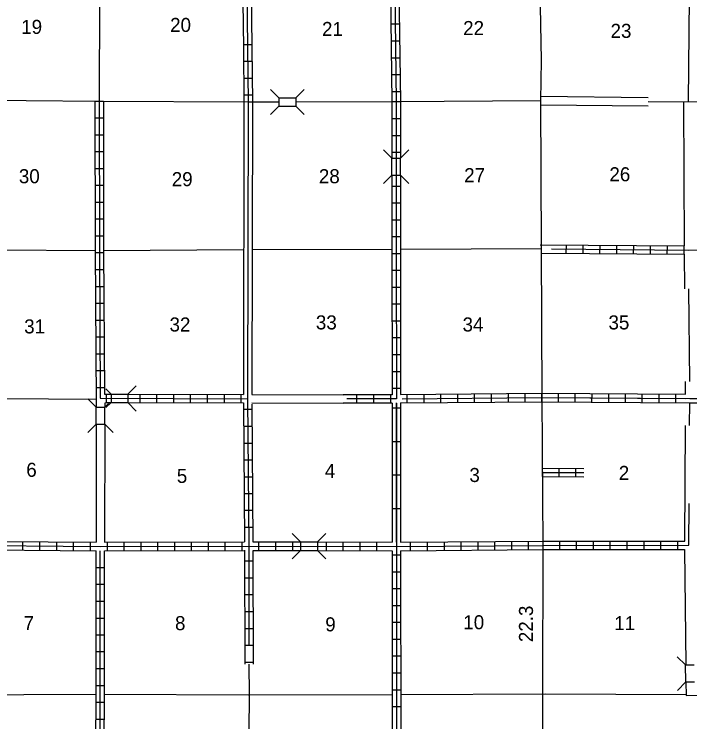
# Model space of a CAD drawing. Extents: x 1356832 to 1861225, y 15916437 to 16327402.
# Drawn here: x 1625983 to 1650040, y 16139114 to 16164312 of the extents above; entities that cross this region are included whole.
import ezdxf

# ---------------------------------------------------------------- set-up
doc = ezdxf.new("R2010")
doc.units = 0
for name, color, linetype in [('L10', 7, 'Continuous'), ('L11', 7, 'Continuous'), ('L13', 7, 'Continuous'), ('L14', 7, 'Continuous'), ('L18', 7, 'Continuous'), ('L28', 7, 'Continuous'), ('L3', 7, 'Continuous'), ('L4', 7, 'Continuous'), ('L8', 7, 'Continuous'), ('L9', 7, 'Continuous')]:
    doc.layers.add(name, color=color, linetype=linetype)

msp = doc.modelspace()

# ---------------------------------------------------------------- linework, layer by layer
at = {"layer": 'L10'}
for p, q in [((1634165, 16161186), (1634144, 16150768)), ((1634466, 16161186), (1634440, 16150768)), ((1634440, 16150768), (1637696, 16150763)), ((1634440, 16150467), (1637695, 16150462))]:
    msp.add_line(p, q, dxfattribs=at)
at = {"layer": 'L11'}
for p, q in [((1628901, 16150488), (1628901, 16150320)), ((1629208, 16150478), (1629208, 16150330)), ((1628901, 16149718), (1628901, 16145509)), ((1629208, 16149718), (1629202, 16145509)), ((1649852, 16145251), (1649899, 16141138)), ((1649899, 16140525), (1649908, 16140051))]:
    msp.add_line(p, q, dxfattribs=at)
for points in [[(1644725, 16161386), (1648553, 16161347)], [(1644725, 16161086), (1648555, 16161050)], [(1649852, 16156059), (1649830, 16161194)], [(1649858, 16154529), (1649848, 16155763)], [(1649890, 16150779), (1649886, 16151228)], [(1649859, 16145552), (1649884, 16149667)]]:
    msp.add_lwpolyline(points, dxfattribs=at)
at = {"layer": 'L13'}
for p, q in [((1629042, 16168909), (1629010, 16161218)), ((1650023, 16166346), (1649982, 16161193)), ((1648554, 16161203), (1656094, 16161151)), ((1623806, 16155922), (1628864, 16155901)), ((1629165, 16155901), (1634150, 16155927)), ((1634451, 16155927), (1639435, 16155943)), ((1644767, 16155950), (1639735, 16155934)), ((1644899, 16140113), (1649910, 16140092))]:
    msp.add_line(p, q, dxfattribs=at)
for points in [[(1650036, 16151229), (1650008, 16154531)], [(1618659, 16150642), (1623785, 16150642), (1628901, 16150605)], [(1650032, 16149667), (1650040, 16150477)], [(1634341, 16141167), (1634350, 16140092), (1634308, 16134759), (1634282, 16129643)], [(1621542, 16140085), (1623743, 16140071), (1628901, 16140103)], [(1629202, 16140103), (1634319, 16140071), (1639440, 16140087)], [(1639741, 16140092), (1644899, 16140113)], [(1649908, 16140051), (1665449, 16140113), (1670522, 16140071)]]:
    msp.add_lwpolyline(points, dxfattribs=at)
at = {"layer": 'L18'}
for p, q in [((1635406, 16161334), (1635111, 16161635)), ((1636008, 16161334), (1636309, 16161635)), ((1635406, 16161334), (1635406, 16161038)), ((1635406, 16161334), (1636008, 16161334)), ((1636008, 16161334), (1636008, 16161038)), ((1635406, 16161038), (1635111, 16160737)), ((1635406, 16161038), (1636008, 16161038)), ((1636008, 16161038), (1636309, 16160737)), ((1639435, 16159179), (1639134, 16159475)), ((1639736, 16159179), (1640031, 16159475)), ((1639435, 16159179), (1639736, 16159179)), ((1639435, 16158578), (1639435, 16159179)), ((1639736, 16158578), (1639736, 16159179)), ((1639435, 16158578), (1639134, 16158277)), ((1639435, 16158578), (1639736, 16158578)), ((1639736, 16158578), (1640031, 16158277)), ((1629435, 16150784), (1629250, 16150969)), ((1630031, 16150784), (1630332, 16151080)), ((1629435, 16150784), (1629435, 16150488)), ((1629435, 16150784), (1630031, 16150784)), ((1630031, 16150784), (1630031, 16150488)), ((1628907, 16150320), (1628611, 16150620)), ((1629208, 16150320), (1629340, 16150452)), ((1629435, 16150488), (1629250, 16150304)), ((1629435, 16150488), (1630031, 16150488)), ((1630031, 16150488), (1630332, 16150177)), ((1628907, 16150320), (1629208, 16150320)), ((1628907, 16149718), (1628907, 16150320)), ((1629208, 16149718), (1629208, 16150320)), ((1628907, 16149718), (1628611, 16149417)), ((1628907, 16149718), (1629208, 16149718)), ((1629208, 16149718), (1629509, 16149417)), ((1636182, 16145520), (1635881, 16145821)), ((1636784, 16145520), (1637085, 16145821)), ((1636182, 16145520), (1636182, 16145219)), ((1636182, 16145520), (1636784, 16145520)), ((1636784, 16145520), (1636784, 16145219)), ((1636182, 16145219), (1635881, 16144918)), ((1636182, 16145219), (1636784, 16145219)), ((1636784, 16145219), (1637085, 16144918)), ((1649889, 16141138), (1649593, 16141428)), ((1649889, 16141138), (1650190, 16141138)), ((1649899, 16140536), (1649889, 16141138)), ((1649899, 16140536), (1649598, 16140229)), ((1649899, 16140536), (1650200, 16140536))]:
    msp.add_line(p, q, dxfattribs=at)
at = {"layer": 'L3'}
msp.add_lwpolyline([(1644709, 16164597), (1644741, 16162659), (1644725, 16161233), (1644752, 16155996), (1644767, 16150663), (1644810, 16145393), (1644799, 16140118), (1644810, 16134833), (1644799, 16129553)], dxfattribs=at)
at = {"layer": 'L4'}
for points in [[(1618669, 16161255), (1623801, 16161260), (1629007, 16161218), (1634319, 16161186), (1635406, 16161186)], [(1636008, 16161186), (1639583, 16161196), (1644725, 16161233)]]:
    msp.add_lwpolyline(points, dxfattribs=at)
at = {"layer": 'L8'}
for p, q in [((1639393, 16163963), (1639693, 16163963)), ((1639398, 16163361), (1639699, 16163361)), ((1634144, 16163118), (1634165, 16161186)), ((1634292, 16163118), (1634319, 16161186)), ((1634440, 16163118), (1634466, 16161186)), ((1639408, 16162759), (1639709, 16162759)), ((1634150, 16162638), (1634451, 16162638)), ((1634150, 16162036), (1634451, 16162036)), ((1639419, 16162163), (1639715, 16162163)), ((1639424, 16161561), (1639725, 16161561)), ((1628859, 16161218), (1629160, 16161218)), ((1634165, 16161434), (1634466, 16161434)), ((1639435, 16161196), (1639736, 16161196)), ((1628859, 16160621), (1629160, 16160621)), ((1639435, 16160594), (1639736, 16160594)), ((1628859, 16160019), (1629160, 16160019)), ((1639435, 16159993), (1639736, 16159993)), ((1628859, 16159417), (1629160, 16159417)), ((1639435, 16159396), (1639736, 16159396)), ((1628859, 16158820), (1629160, 16158820)), ((1628864, 16158218), (1629165, 16158218)), ((1639435, 16158192), (1639736, 16158192)), ((1628864, 16157622), (1629165, 16157622)), ((1639435, 16157595), (1639736, 16157595)), ((1628864, 16157020), (1629165, 16157020)), ((1639435, 16156994), (1639736, 16156994)), ((1628864, 16156418), (1629165, 16156418)), ((1639435, 16156397), (1639736, 16156397)), ((1645633, 16156096), (1645623, 16155795)), ((1646235, 16156096), (1646225, 16155795)), ((1646832, 16156085), (1646827, 16155784)), ((1647434, 16156085), (1647423, 16155784)), ((1648036, 16156080), (1648025, 16155779)), ((1648632, 16156069), (1648627, 16155769)), ((1649234, 16156069), (1649224, 16155769)), ((1649831, 16156059), (1649825, 16155763)), ((1628864, 16155821), (1629165, 16155821)), ((1639435, 16155795), (1639736, 16155795)), ((1628875, 16155219), (1629176, 16155219)), ((1639435, 16155193), (1639736, 16155193)), ((1628875, 16154617), (1629176, 16154617)), ((1639435, 16154596), (1639736, 16154596)), ((1628875, 16154021), (1629176, 16154021)), ((1639435, 16153994), (1639736, 16153994)), ((1628886, 16153419), (1629181, 16153419)), ((1639435, 16153393), (1639736, 16153393)), ((1628886, 16152817), (1629181, 16152817)), ((1639440, 16152796), (1639741, 16152796)), ((1628891, 16152220), (1629192, 16152220)), ((1639440, 16152194), (1639741, 16152194)), ((1628891, 16151618), (1629192, 16151618)), ((1639440, 16151592), (1639741, 16151592)), ((1628901, 16151022), (1629202, 16151022)), ((1639440, 16150995), (1639741, 16150995)), ((1629266, 16150488), (1629266, 16150784)), ((1630470, 16150478), (1630470, 16150779)), ((1631066, 16150478), (1631066, 16150779)), ((1631668, 16150478), (1631668, 16150779)), ((1632265, 16150478), (1632265, 16150779)), ((1632867, 16150478), (1632867, 16150779)), ((1633469, 16150467), (1633469, 16150768)), ((1634065, 16150467), (1634065, 16150768)), ((1638173, 16150763), (1638173, 16150462)), ((1638775, 16150763), (1638775, 16150462)), ((1639377, 16150763), (1639377, 16150462)), ((1639741, 16150768), (1644767, 16150811)), ((1639968, 16150768), (1639968, 16150467)), ((1640567, 16150779), (1640567, 16150478)), ((1641167, 16150779), (1641167, 16150478)), ((1641767, 16150779), (1641767, 16150478)), ((1642365, 16150795), (1642365, 16150494)), ((1642969, 16150800), (1642969, 16150504)), ((1643569, 16150800), (1643569, 16150504)), ((1644169, 16150800), (1644169, 16150504)), ((1644766, 16150511), (1644767, 16150810)), ((1644769, 16150800), (1644769, 16150504)), ((1645362, 16150508), (1645364, 16150806)), ((1645959, 16150504), (1645961, 16150802)), ((1646555, 16150500), (1646557, 16150799)), ((1647152, 16150497), (1647154, 16150795)), ((1647749, 16150493), (1647750, 16150791)), ((1648345, 16150489), (1648347, 16150788)), ((1648942, 16150486), (1648944, 16150784)), ((1649538, 16150482), (1649540, 16150780)), ((1639741, 16150467), (1644767, 16150510)), ((1634144, 16150246), (1634440, 16150246)), ((1634150, 16149644), (1634451, 16149644)), ((1634160, 16149042), (1634451, 16149042)), ((1634160, 16148445), (1634461, 16148445)), ((1644788, 16147848), (1644790, 16148146)), ((1644790, 16148147), (1646264, 16148138)), ((1645384, 16147844), (1645386, 16148143)), ((1645981, 16147841), (1645983, 16148139)), ((1644789, 16147997), (1646263, 16147988)), ((1634165, 16147843), (1634466, 16147843)), ((1644788, 16147847), (1646262, 16147838)), ((1634165, 16147247), (1634466, 16147247)), ((1634176, 16146645), (1634477, 16146645)), ((1634176, 16146043), (1634477, 16146043)), ((1626298, 16145235), (1626298, 16145536)), ((1626900, 16145230), (1626900, 16145525)), ((1627502, 16145219), (1627502, 16145520)), ((1628099, 16145219), (1628099, 16145520)), ((1628701, 16145208), (1628701, 16145509)), ((1629303, 16145208), (1629303, 16145509)), ((1629899, 16145208), (1629899, 16145509)), ((1630501, 16145208), (1630501, 16145509)), ((1631098, 16145208), (1631098, 16145509)), ((1631700, 16145219), (1631700, 16145520)), ((1632302, 16145219), (1632302, 16145520)), ((1632898, 16145219), (1632898, 16145520)), ((1633500, 16145219), (1633500, 16145520)), ((1634102, 16145219), (1634102, 16145520)), ((1634699, 16145219), (1634699, 16145520)), ((1635301, 16145219), (1635301, 16145520)), ((1635903, 16145219), (1635903, 16145520)), ((1637101, 16145208), (1637101, 16145509)), ((1637698, 16145208), (1637698, 16145509)), ((1638300, 16145208), (1638300, 16145509)), ((1638901, 16145208), (1638901, 16145509)), ((1640100, 16145208), (1640100, 16145509)), ((1640702, 16145219), (1640702, 16145520)), ((1641299, 16145219), (1641299, 16145520)), ((1641900, 16145230), (1641900, 16145525)), ((1642502, 16145230), (1642502, 16145525)), ((1643099, 16145235), (1643099, 16145536)), ((1643701, 16145235), (1643701, 16145536)), ((1644297, 16145245), (1644297, 16145546)), ((1645406, 16145245), (1645406, 16145546)), ((1646008, 16145245), (1646008, 16145546)), ((1646610, 16145245), (1646610, 16145546)), ((1647207, 16145245), (1647207, 16145546)), ((1647809, 16145251), (1647809, 16145552)), ((1648410, 16145251), (1648410, 16145552)), ((1649007, 16145251), (1649007, 16145552)), ((1649609, 16145251), (1649609, 16145552)), ((1639440, 16145208), (1639447, 16137069)), ((1639741, 16145208), (1639748, 16137070)), ((1634181, 16144844), (1634482, 16144844)), ((1639440, 16145059), (1639741, 16145059)), ((1628901, 16144612), (1629202, 16144612)), ((1639440, 16144459), (1639741, 16144459)), ((1634181, 16144242), (1634482, 16144242)), ((1628901, 16144010), (1629202, 16144010)), ((1639440, 16143859), (1639741, 16143859)), ((1634181, 16143646), (1634482, 16143646)), ((1628901, 16143413), (1629202, 16143413)), ((1639440, 16143260), (1639741, 16143260)), ((1628901, 16142811), (1629202, 16142811)), ((1634192, 16143044), (1634493, 16143044)), ((1639440, 16142662), (1639741, 16142662)), ((1634189, 16142443), (1634490, 16142443)), ((1628901, 16142209), (1629202, 16142209)), ((1639440, 16142062), (1639741, 16142062)), ((1634192, 16141841), (1634493, 16141841)), ((1628901, 16141613), (1629202, 16141613)), ((1639440, 16141462), (1639741, 16141462)), ((1634192, 16141240), (1634493, 16141240)), ((1628901, 16141011), (1629202, 16141011)), ((1639451, 16140863), (1639752, 16140863)), ((1628901, 16140409), (1629202, 16140409)), ((1639451, 16140259), (1639752, 16140259)), ((1628901, 16139812), (1629202, 16139812)), ((1639451, 16139659), (1639752, 16139659)), ((1628891, 16139210), (1629192, 16139210))]:
    msp.add_line(p, q, dxfattribs=at)
for points in [[(1639556, 16173562), (1639583, 16171572), (1639535, 16166371), (1639519, 16166044), (1639583, 16161196)], [(1639435, 16171419), (1639382, 16166376), (1639366, 16166044), (1639435, 16161196)], [(1639667, 16166218), (1639667, 16166044), (1639736, 16161196)], [(1628859, 16161218), (1628864, 16155937), (1628901, 16150488), (1628907, 16150488)], [(1629007, 16161218), (1629018, 16155937), (1629049, 16150636), (1634292, 16150620), (1634334, 16145367), (1634340, 16141861)], [(1629160, 16161218), (1629165, 16155937), (1629202, 16150784), (1629435, 16150784)], [(1639583, 16161196), (1639583, 16155937), (1639593, 16150610), (1637824, 16150610)], [(1639435, 16161196), (1639435, 16159185)], [(1639736, 16161196), (1639736, 16159185)], [(1639435, 16158567), (1639435, 16155937), (1639440, 16150763), (1637696, 16150763)], [(1639736, 16158578), (1639736, 16155934)], [(1639735, 16155934), (1639741, 16150768)], [(1644709, 16156101), (1649852, 16156059)], [(1645116, 16155953), (1650000, 16155911), (1654540, 16155980), (1655343, 16155911), (1658748, 16155901), (1660174, 16155879), (1665422, 16155901)], [(1644767, 16155800), (1649848, 16155763)], [(1630042, 16150784), (1634144, 16150768)], [(1644766, 16150661), (1649889, 16150629)], [(1644767, 16150811), (1649890, 16150779)], [(1644767, 16150663), (1650042, 16150626), (1655264, 16150626), (1660190, 16150584), (1665417, 16150605), (1670718, 16150568)], [(1629234, 16150488), (1629435, 16150488)], [(1630031, 16150488), (1634144, 16150467), (1634181, 16145525)], [(1634440, 16150420), (1634482, 16145525)], [(1639440, 16150462), (1637695, 16150462)], [(1644767, 16150510), (1650040, 16150477)], [(1650040, 16150478), (1654092, 16150478)], [(1644810, 16145393), (1650000, 16145404), (1650010, 16146887)], [(1618500, 16145346), (1622059, 16145377), (1623775, 16145404), (1629049, 16145362), (1634334, 16145367), (1639598, 16145362), (1644810, 16145393)], [(1618653, 16145494), (1622059, 16145525), (1623775, 16145552), (1628901, 16145509)], [(1629202, 16145509), (1634181, 16145520)], [(1634482, 16145520), (1636182, 16145520)], [(1636800, 16145520), (1639440, 16145509)], [(1639741, 16145509), (1644810, 16145546)], [(1644810, 16145546), (1649859, 16145552)], [(1618653, 16145193), (1622059, 16145230), (1623775, 16145251), (1628901, 16145208)], [(1628886, 16129643), (1628864, 16134559), (1628901, 16140103), (1628901, 16145208)], [(1629033, 16129495), (1629018, 16134559), (1629049, 16140103), (1629049, 16145208)], [(1629181, 16129643), (1629165, 16134559), (1629202, 16140103), (1629202, 16145208)], [(1629202, 16145208), (1634176, 16145219)], [(1634181, 16145230), (1634194, 16141168)], [(1634482, 16145219), (1634495, 16141165)], [(1634493, 16145219), (1636182, 16145219)], [(1636790, 16145219), (1639440, 16145208)], [(1639741, 16145208), (1644810, 16145245)], [(1644810, 16145245), (1649852, 16145251)]]:
    msp.add_lwpolyline(points, dxfattribs=at)
at = {"layer": 'L9'}
for p, q in [((1634144, 16163235), (1634440, 16163235)), ((1634319, 16161186), (1634292, 16150620)), ((1639799, 16150620), (1644767, 16150663)), ((1639440, 16150462), (1639440, 16145509)), ((1639591, 16145509), (1639591, 16150467)), ((1639593, 16150462), (1639598, 16132568)), ((1639741, 16150467), (1639741, 16145509)), ((1639740, 16150282), (1639442, 16150282)), ((1639740, 16149089), (1639442, 16149089)), ((1639740, 16147896), (1639442, 16147896)), ((1639740, 16146703), (1639442, 16146703))]:
    msp.add_line(p, q, dxfattribs=at)
for points in [[(1634282, 16171635), (1634260, 16166387), (1634292, 16163118)], [(1634134, 16171487), (1634107, 16166387), (1634144, 16163118)], [(1634435, 16171487), (1634408, 16166387), (1634440, 16163118)], [(1644766, 16150661), (1650039, 16150628)]]:
    msp.add_lwpolyline(points, dxfattribs=at)

# ---------------------------------------------------------------- texts
at = {"layer": 'L14'}
for s, p in [('19', (1626235, 16163609)), ('30', (1626151, 16158292)), ('31', (1626341, 16152944)), ('6', (1626415, 16147838)), ('7', (1626320, 16142378))]:
    msp.add_text(s, height=500, rotation=0, dxfattribs=at).set_placement(p)
for s, p in [('20', (1631536, 16163678)), ('21', (1636943, 16163535)), ('22', (1641969, 16163567)), ('23', (1647217, 16163467)), ('29', (1631594, 16158187)), ('28', (1636832, 16158292)), ('27', (1642006, 16158329)), ('26', (1647175, 16158361)), ('32', (1631515, 16153012)), ('33', (1636726, 16153086)), ('34', (1641948, 16153012)), ('35', (1647143, 16153086)), ('5', (1631774, 16147621)), ('4', (1637043, 16147796)), ('3', (1642191, 16147653)), ('2', (1647508, 16147727)), ('8', (1631710, 16142378)), ('9', (1637059, 16142336)), ('11', (1647349, 16142378))]:
    msp.add_text(s, height=500, dxfattribs=at).set_placement(p)
at = {"layer": 'L28'}
msp.add_text('22.3', height=500, rotation=90, dxfattribs=at).set_placement((1644456, 16141951))
at = {"layer": 'L8'}
msp.add_text('10', height=500, dxfattribs=at).set_placement((1641974, 16142410))

doc.saveas('drawing.dxf')
